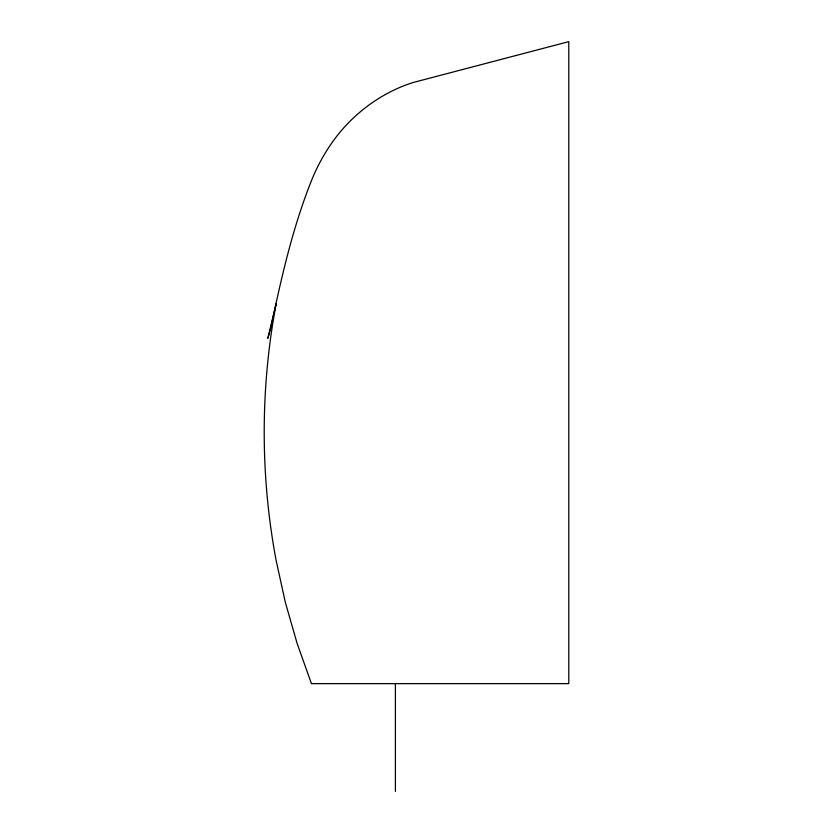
<?xml version="1.0" encoding="UTF-8"?>
<svg xmlns="http://www.w3.org/2000/svg" width="833" height="833" viewBox="0 0 833 833"><rect width="100%" height="100%" fill="white"/><g stroke="black" fill="none" stroke-linecap="round" stroke-linejoin="round"><path stroke-width="1.25" d="M395.404 683.643L395.404 791.35M267.872 338.156L270.538 329.108C281.096 278.836 292.331 228.554 311.448 180.709C318.206 163.789 327.379 147.868 338.802 133.655C358.169 109.946 384.18 91.578 413.47 82.415L568.783 41.65L568.783 683.643L311.448 683.643L297.152 643.534L285.365 602.446L276.15 560.578A696.315 696.315 0 0 1 276.16 303.785L267.872 338.156"/></g></svg>
